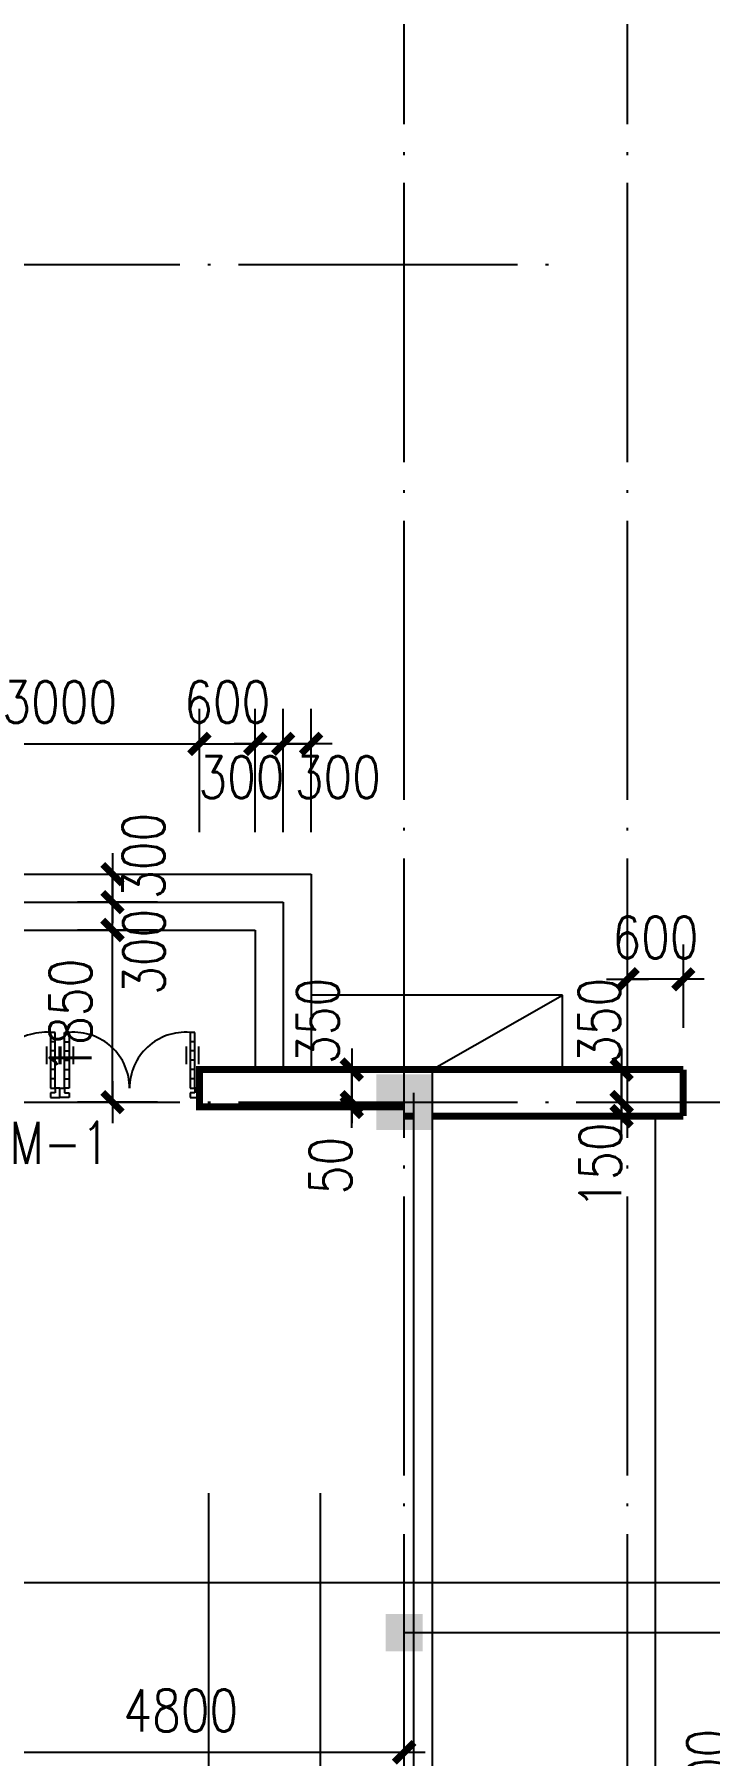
# Model space of a CAD drawing. Extents: x -55219 to 470149, y 494712 to 780039.
# Drawn here: x 27231 to 34485, y 655103 to 673598 of the extents above; entities that cross this region are included whole.
import ezdxf
from ezdxf.enums import TextEntityAlignment as Align

# ---------------------------------------------------------------- set-up
doc = ezdxf.new("R2010")
doc.units = 0
doc.header["$LTSCALE"] = 1500
doc.header["$MEASUREMENT"] = 0
doc.linetypes.add('DOTE', pattern=[2.42, 2, -0.2, 0.02, -0.2])
doc.layers.get('0').update_dxf_attribs({"linetype": 'CONTINUOUS'})
doc.layers.get('DEFPOINTS').update_dxf_attribs({"linetype": 'CONTINUOUS'})
for name, color, linetype in [('COLUMN', 7, 'CONTINUOUS'), ('DOTE', 1, 'DOTE'), ('LVTRY', 6, 'CONTINUOUS'), ('PUB_DIM', 3, 'CONTINUOUS'), ('PUB_WALL', 255, 'CONTINUOUS'), ('STAIR', 2, 'CONTINUOUS'), ('WALL', 255, 'CONTINUOUS'), ('WINDOW', 2, 'CONTINUOUS'), ('WINDOW_TEXT', 7, 'CONTINUOUS')]:
    doc.layers.add(name, color=color, linetype=linetype)
doc.styles.add('_SIMPLEX', font='SIMPLEX.shx', dxfattribs={"width": 0.6})
doc.styles.add('DIM_FONT', font='SIMPLEX.shx', dxfattribs={"width": 0.8})
doc.dimstyles.new('DIMA150', dxfattribs={"dimscale": 1.5, "dimtxt": 300, "dimasz": 1, "dimexe": 250, "dimexo": 300, "dimgap": 150, "dimtad": 1, "dimdec": 0, "dimzin": 0, "dimdsep": 46, "dimtxsty": 'DIM_FONT', "dimblk": '_DIMX', "dimcen": 0.09, "dimse1": 1, "dimclrt": 7, "dimadec": 0, "dimazin": 0, "dimtfac": 1, "dimtdec": 0, "dimtix": 1, "dimtmove": 2, "dimatfit": 3, "dimldrblk": '_DIMX', "dimfxl": 1, "dimtolj": 1, "dimtzin": 0, "dimarcsym": 0})
doc.dimstyles.new('DIMN150', dxfattribs={"dimscale": 1.5, "dimtxt": 300, "dimasz": 1, "dimexe": 250, "dimexo": 300, "dimgap": 150, "dimtad": 1, "dimdec": 0, "dimzin": 0, "dimdsep": 46, "dimtxsty": 'DIM_FONT', "dimblk": '_DIMX', "dimcen": 0.09, "dimclrt": 7, "dimadec": 0, "dimazin": 0, "dimtfac": 1, "dimtdec": 0, "dimtix": 1, "dimtmove": 2, "dimatfit": 3, "dimldrblk": '_DIMX', "dimfxl": 1, "dimtolj": 1, "dimtzin": 0, "dimarcsym": 0})
doc.dimstyles.new('NORMAL', dxfattribs={"dimscale": 1.5, "dimtxt": 300, "dimasz": 1, "dimexe": 250, "dimexo": 300, "dimgap": 150, "dimtad": 1, "dimdec": 0, "dimzin": 0, "dimdsep": 46, "dimtxsty": 'DIM_FONT', "dimblk": '_DIMX', "dimcen": 0.09, "dimse2": 1, "dimclrt": 7, "dimadec": 0, "dimazin": 0, "dimtfac": 1, "dimtdec": 0, "dimtix": 1, "dimtmove": 2, "dimatfit": 3, "dimldrblk": '_DIMX', "dimfxl": 1, "dimtolj": 1, "dimtzin": 0, "dimarcsym": 0})

# ---------------------------------------------------------------- blocks, each defined once
blk = doc.blocks.new('_FZH')
blk.add_solid([(0.5, 0.5), (0.5, -0.5), (-0.5, 0.5), (-0.5, -0.5)])
blk = doc.blocks.new('_DIMX')
blk.add_line((-150, 0), (150, 0))
at = {"const_width": 50}
blk.add_lwpolyline([(-70, -70), (70, 70)], dxfattribs=at)
blk = doc.blocks.new('*D244')
at = {"color": 0, "linetype": 'ByBlock'}
for p, q in [((33090, 662124), (33165, 662124)), ((33540, 662125), (33540, 662127)), ((33540, 661974), (33540, 662124)), ((33540, 661974), (33540, 662124)), ((33540, 661972), (33540, 661971))]:
    blk.add_line(p, q, dxfattribs=at)
at = {"layer": 'DEFPOINTS', "color": 0, "linetype": 'ByBlock'}
for p in [(33540, 662124), (33540, 662124), (33540, 661974)]:
    blk.add_point(p, dxfattribs=at)
at = {"color": 0, "linetype": 'ByBlock', "xscale": 1.5, "yscale": 1.5, "zscale": 1.5}
for p, rotation in [((33540, 662124), 270), ((33540, 661974), 90)]:
    blk.add_blockref('_DIMX', p, dxfattribs=dict(at, rotation=rotation))
at = {"color": 7, "linetype": 'ByBlock', "insert": (33311, 661442), "char_height": 450, "attachment_point": 5, "rotation": 90, "style": 'DIM_FONT'}
blk.add_mtext('\\A1;150', dxfattribs=at)
blk = doc.blocks.new('*D245')
at = {"color": 0, "linetype": 'ByBlock'}
for p, q in [((33540, 662475), (33540, 662477)), ((33540, 662124), (33540, 662474)), ((33540, 662124), (33540, 662474)), ((33990, 662474), (33915, 662474)), ((33540, 662122), (33540, 662121))]:
    blk.add_line(p, q, dxfattribs=at)
at = {"layer": 'DEFPOINTS', "color": 0, "linetype": 'ByBlock'}
for p in [(33540, 662474), (33540, 662474), (33540, 662124)]:
    blk.add_point(p, dxfattribs=at)
at = {"color": 0, "linetype": 'ByBlock', "xscale": 1.5, "yscale": 1.5, "zscale": 1.5}
for p, rotation in [((33540, 662474), 270), ((33540, 662124), 90)]:
    blk.add_blockref('_DIMX', p, dxfattribs=dict(at, rotation=rotation))
at = {"color": 7, "linetype": 'ByBlock', "insert": (33300, 662997), "char_height": 450, "attachment_point": 5, "rotation": 90, "style": 'DIM_FONT'}
blk.add_mtext('\\A1;350', dxfattribs=at)
blk = doc.blocks.new('*D264')
at = {"color": 0, "linetype": 'ByBlock'}
for p, q in [((26403, 654780), (26403, 655513)), ((31203, 654780), (31203, 655513)), ((26404, 655138), (31201, 655138))]:
    blk.add_line(p, q, dxfattribs=at)
at = {"layer": 'DEFPOINTS', "color": 0, "linetype": 'ByBlock'}
for p in [(31203, 655138), (26403, 654330), (31203, 654330)]:
    blk.add_point(p, dxfattribs=at)
at = {"color": 0, "linetype": 'ByBlock', "xscale": 1.5, "yscale": 1.5, "zscale": 1.5, "rotation": 180}
blk.add_blockref('_DIMX', (26403, 655138), dxfattribs=at)
at = {"color": 0, "linetype": 'ByBlock', "xscale": 1.5, "yscale": 1.5, "zscale": 1.5}
blk.add_blockref('_DIMX', (31203, 655138), dxfattribs=at)
at = {"color": 7, "linetype": 'ByBlock', "insert": (28803, 655588), "char_height": 450, "attachment_point": 5, "style": 'DIM_FONT'}
blk.add_mtext('\\A1;4800', dxfattribs=at)
blk = doc.blocks.new('M_A21OEG')
for p, q in [((-0.467, 0), (-0.467, 0.4)), ((-0.467, 0), (-0.467, 0.4)), ((-0.467, 0.4), (-0.433, 0.4)), ((-0.467, 0), (-0.467, 0.4)), ((-0.433, 0.4), (-0.433, 0)), ((-0.433, 0.4), (-0.433, 0)), ((0.433, 0.4), (0.433, 0)), ((0.467, 0.4), (0.433, 0.4)), ((0.467, 0), (0.467, 0.4)), ((-0.495, 0.3), (-0.495, 0.172)), ((-0.467, 0.333), (-0.433, 0.333)), ((-0.467, 0.267), (-0.433, 0.267)), ((-0.405, 0.3), (-0.405, 0.172)), ((0.405, 0.3), (0.405, 0.172)), ((0.467, 0.333), (0.433, 0.333)), ((0.467, 0.267), (0.433, 0.267)), ((0.495, 0.3), (0.495, 0.172)), ((-0.467, 0.2), (-0.433, 0.2)), ((-0.467, 0.133), (-0.433, 0.133)), ((0.467, 0.2), (0.433, 0.2)), ((0.467, 0.133), (0.433, 0.133)), ((-0.5, 0), (-0.467, 0)), ((-0.5, -0.067), (-0.5, 0)), ((-0.5, -0.067), (-0.5, 0)), ((-0.467, 0.067), (-0.433, 0.067)), ((-0.467, 0), (-0.467, -0.033)), ((-0.433, 0), (-0.467, 0)), ((-0.433, 0), (-0.467, 0)), ((-0.467, 0), (-0.467, -0.033)), ((-0.433, 0), (-0.467, 0)), ((0.467, 0.067), (0.433, 0.067)), ((0.433, 0), (0.467, 0)), ((0.467, 0), (0.467, -0.033)), ((0.5, 0), (0.467, 0)), ((0.5, -0.067), (0.5, 0)), ((-0.433, -0.067), (-0.5, -0.067)), ((-0.467, -0.033), (-0.433, -0.033)), ((-0.433, -0.033), (-0.433, -0.067)), ((0.467, -0.033), (0.433, -0.033)), ((0.433, -0.033), (0.433, -0.067)), ((0.433, -0.067), (0.5, -0.067))]:
    blk.add_line(p, q)
for centre, start, end in [((-0.4, 0.001), 359.8007, 94.7805), ((0.4, 0.001), 85.2195, 180.1993)]:
    blk.add_arc(centre, 0.4, start, end)
blk = doc.blocks.new('*D268')
at = {"color": 0, "linetype": 'ByBlock'}
for p, q in [((34093, 656424), (35294, 656424)), ((34919, 653125), (34919, 656422)), ((34093, 653124), (35294, 653124))]:
    blk.add_line(p, q, dxfattribs=at)
at = {"layer": 'DEFPOINTS', "color": 0, "linetype": 'ByBlock'}
for p in [(33643, 656424), (34919, 656424), (33643, 653124)]:
    blk.add_point(p, dxfattribs=at)
at = {"color": 0, "linetype": 'ByBlock', "xscale": 1.5, "yscale": 1.5, "zscale": 1.5}
for p, rotation in [((34919, 656424), 90), ((34919, 653124), 270)]:
    blk.add_blockref('_DIMX', p, dxfattribs=dict(at, rotation=rotation))
at = {"color": 7, "linetype": 'ByBlock', "insert": (34469, 654774), "char_height": 450, "attachment_point": 5, "rotation": 90, "style": 'DIM_FONT'}
blk.add_mtext('\\A1;3300', dxfattribs=at)
blk = doc.blocks.new('*D859')
at = {"color": 0, "linetype": 'ByBlock'}
for p, q in [((30640, 662475), (30640, 662477)), ((30640, 662124), (30640, 662474)), ((30640, 662124), (30640, 662474)), ((31090, 662474), (31015, 662474)), ((30640, 662122), (30640, 662121))]:
    blk.add_line(p, q, dxfattribs=at)
at = {"layer": 'DEFPOINTS', "color": 0, "linetype": 'ByBlock'}
for p in [(30640, 662474), (30640, 662474), (30640, 662124)]:
    blk.add_point(p, dxfattribs=at)
at = {"color": 0, "linetype": 'ByBlock', "xscale": 1.5, "yscale": 1.5, "zscale": 1.5}
for p, rotation in [((30640, 662474), 270), ((30640, 662124), 90)]:
    blk.add_blockref('_DIMX', p, dxfattribs=dict(at, rotation=rotation))
at = {"color": 7, "linetype": 'ByBlock', "insert": (30276, 662997), "char_height": 450, "attachment_point": 5, "rotation": 90, "style": 'DIM_FONT'}
blk.add_mtext('\\A1;350', dxfattribs=at)
blk = doc.blocks.new('*D858')
at = {"color": 0, "linetype": 'ByBlock'}
for p, q in [((30190, 662124), (30265, 662124)), ((30640, 662125), (30640, 662127)), ((30640, 662074), (30640, 662124)), ((30640, 662074), (30640, 662124)), ((30640, 662072), (30640, 662071))]:
    blk.add_line(p, q, dxfattribs=at)
at = {"layer": 'DEFPOINTS', "color": 0, "linetype": 'ByBlock'}
for p in [(30640, 662124), (30640, 662124), (30640, 662074)]:
    blk.add_point(p, dxfattribs=at)
at = {"color": 0, "linetype": 'ByBlock', "xscale": 1.5, "yscale": 1.5, "zscale": 1.5}
for p, rotation in [((30640, 662124), 270), ((30640, 662074), 90)]:
    blk.add_blockref('_DIMX', p, dxfattribs=dict(at, rotation=rotation))
at = {"color": 7, "linetype": 'ByBlock', "insert": (30412, 661442), "char_height": 450, "attachment_point": 5, "rotation": 90, "style": 'DIM_FONT'}
blk.add_mtext('\\A1;50', dxfattribs=at)
blk = doc.blocks.new('*D860')
at = {"color": 0, "linetype": 'ByBlock'}
for p, q in [((28069, 662125), (28069, 663973)), ((28553, 662124), (27694, 662124))]:
    blk.add_line(p, q, dxfattribs=at)
at = {"layer": 'DEFPOINTS', "color": 0, "linetype": 'ByBlock'}
for p in [(28069, 663974), (29003, 663974), (29003, 662124)]:
    blk.add_point(p, dxfattribs=at)
at = {"color": 0, "linetype": 'ByBlock', "xscale": 1.5, "yscale": 1.5, "zscale": 1.5}
for p, rotation in [((28069, 663974), 90), ((28069, 662124), 270)]:
    blk.add_blockref('_DIMX', p, dxfattribs=dict(at, rotation=rotation))
at = {"color": 7, "linetype": 'ByBlock', "insert": (27619, 663049), "char_height": 450, "attachment_point": 5, "rotation": 90, "style": 'DIM_FONT'}
blk.add_mtext('\\A1;1850', dxfattribs=at)
blk = doc.blocks.new('*D861')
at = {"color": 0, "linetype": 'ByBlock'}
for p, q in [((28069, 664276), (28069, 664277)), ((28069, 663974), (28069, 664274)), ((28069, 663974), (28069, 664274)), ((28553, 663974), (27694, 663974)), ((28069, 663973), (28069, 663971))]:
    blk.add_line(p, q, dxfattribs=at)
at = {"layer": 'DEFPOINTS', "color": 0, "linetype": 'ByBlock'}
for p in [(28069, 664274), (29003, 664274), (29003, 663974)]:
    blk.add_point(p, dxfattribs=at)
at = {"color": 0, "linetype": 'ByBlock', "xscale": 1.5, "yscale": 1.5, "zscale": 1.5}
for p, rotation in [((28069, 664274), 270), ((28069, 663974), 90)]:
    blk.add_blockref('_DIMX', p, dxfattribs=dict(at, rotation=rotation))
at = {"color": 7, "linetype": 'ByBlock', "insert": (28408, 663740), "char_height": 450, "attachment_point": 5, "rotation": 90, "style": 'DIM_FONT'}
blk.add_mtext('\\A1;300', dxfattribs=at)
blk = doc.blocks.new('*D862')
at = {"color": 0, "linetype": 'ByBlock'}
for p, q in [((28069, 664576), (28069, 664577)), ((28069, 664274), (28069, 664574)), ((28069, 664274), (28069, 664574)), ((28553, 664274), (27694, 664274)), ((28069, 664273), (28069, 664271))]:
    blk.add_line(p, q, dxfattribs=at)
at = {"layer": 'DEFPOINTS', "color": 0, "linetype": 'ByBlock'}
for p in [(28069, 664574), (29003, 664574), (29003, 664274)]:
    blk.add_point(p, dxfattribs=at)
at = {"color": 0, "linetype": 'ByBlock', "xscale": 1.5, "yscale": 1.5, "zscale": 1.5}
for p, rotation in [((28069, 664574), 270), ((28069, 664274), 90)]:
    blk.add_blockref('_DIMX', p, dxfattribs=dict(at, rotation=rotation))
at = {"color": 7, "linetype": 'ByBlock', "insert": (28402, 664770), "char_height": 450, "attachment_point": 5, "rotation": 90, "style": 'DIM_FONT'}
blk.add_mtext('\\A1;300', dxfattribs=at)
blk = doc.blocks.new('*D865')
at = {"color": 0, "linetype": 'ByBlock'}
for p, q in [((29603, 665024), (29603, 666349)), ((29903, 665024), (29903, 666349)), ((29601, 665974), (29600, 665974)), ((29603, 665974), (29903, 665974)), ((29603, 665974), (29903, 665974)), ((29904, 665974), (29906, 665974))]:
    blk.add_line(p, q, dxfattribs=at)
at = {"layer": 'DEFPOINTS', "color": 0, "linetype": 'ByBlock'}
for p in [(29903, 665974), (29603, 664574), (29903, 664574)]:
    blk.add_point(p, dxfattribs=at)
at = {"color": 0, "linetype": 'ByBlock', "xscale": 1.5, "yscale": 1.5, "zscale": 1.5}
blk.add_blockref('_DIMX', (29603, 665974), dxfattribs=at)
at = {"color": 0, "linetype": 'ByBlock', "xscale": 1.5, "yscale": 1.5, "zscale": 1.5, "rotation": 180}
blk.add_blockref('_DIMX', (29903, 665974), dxfattribs=at)
at = {"color": 7, "linetype": 'ByBlock', "insert": (29455, 665617), "char_height": 450, "attachment_point": 5, "style": 'DIM_FONT'}
blk.add_mtext('\\A1;300', dxfattribs=at)
blk = doc.blocks.new('*D867')
at = {"color": 0, "linetype": 'ByBlock'}
for p, q in [((29903, 665024), (29903, 666349)), ((30203, 665024), (30203, 666349)), ((29901, 665974), (29900, 665974)), ((29903, 665974), (30203, 665974)), ((29903, 665974), (30203, 665974)), ((30204, 665974), (30206, 665974))]:
    blk.add_line(p, q, dxfattribs=at)
at = {"layer": 'DEFPOINTS', "color": 0, "linetype": 'ByBlock'}
for p in [(30203, 665974), (29903, 664574), (30203, 664574)]:
    blk.add_point(p, dxfattribs=at)
at = {"color": 0, "linetype": 'ByBlock', "xscale": 1.5, "yscale": 1.5, "zscale": 1.5}
blk.add_blockref('_DIMX', (29903, 665974), dxfattribs=at)
at = {"color": 0, "linetype": 'ByBlock', "xscale": 1.5, "yscale": 1.5, "zscale": 1.5, "rotation": 180}
blk.add_blockref('_DIMX', (30203, 665974), dxfattribs=at)
at = {"color": 7, "linetype": 'ByBlock', "insert": (30490, 665617), "char_height": 450, "attachment_point": 5, "style": 'DIM_FONT'}
blk.add_mtext('\\A1;300', dxfattribs=at)
blk = doc.blocks.new('*D868')
at = {"color": 0, "linetype": 'ByBlock'}
for p, q in [((26003, 665024), (26003, 666349)), ((29003, 665024), (29003, 666349)), ((26004, 665974), (29001, 665974))]:
    blk.add_line(p, q, dxfattribs=at)
at = {"layer": 'DEFPOINTS', "color": 0, "linetype": 'ByBlock'}
for p in [(29003, 665974), (26003, 664574), (29003, 664574)]:
    blk.add_point(p, dxfattribs=at)
at = {"color": 0, "linetype": 'ByBlock', "xscale": 1.5, "yscale": 1.5, "zscale": 1.5, "rotation": 180}
blk.add_blockref('_DIMX', (26003, 665974), dxfattribs=at)
at = {"color": 0, "linetype": 'ByBlock', "xscale": 1.5, "yscale": 1.5, "zscale": 1.5}
blk.add_blockref('_DIMX', (29003, 665974), dxfattribs=at)
at = {"color": 7, "linetype": 'ByBlock', "insert": (27503, 666424), "char_height": 450, "attachment_point": 5, "style": 'DIM_FONT'}
blk.add_mtext('\\A1;3000', dxfattribs=at)
blk = doc.blocks.new('*D869')
at = {"color": 0, "linetype": 'ByBlock'}
for p, q in [((29003, 665024), (29003, 666349)), ((29603, 665024), (29603, 666349)), ((29001, 665974), (29000, 665974)), ((29003, 665974), (29603, 665974)), ((29604, 665974), (29606, 665974))]:
    blk.add_line(p, q, dxfattribs=at)
at = {"layer": 'DEFPOINTS', "color": 0, "linetype": 'ByBlock'}
for p in [(29603, 665974), (29003, 664574), (29603, 664574)]:
    blk.add_point(p, dxfattribs=at)
at = {"color": 0, "linetype": 'ByBlock', "xscale": 1.5, "yscale": 1.5, "zscale": 1.5}
blk.add_blockref('_DIMX', (29003, 665974), dxfattribs=at)
at = {"color": 0, "linetype": 'ByBlock', "xscale": 1.5, "yscale": 1.5, "zscale": 1.5, "rotation": 180}
blk.add_blockref('_DIMX', (29603, 665974), dxfattribs=at)
at = {"color": 7, "linetype": 'ByBlock', "insert": (29303, 666424), "char_height": 450, "attachment_point": 5, "style": 'DIM_FONT'}
blk.add_mtext('\\A1;600', dxfattribs=at)
blk = doc.blocks.new('*D1311')
at = {"color": 0, "linetype": 'ByBlock'}
for p, q in [((33603, 662924), (33603, 663819)), ((34203, 662924), (34203, 663819)), ((33601, 663444), (33600, 663444)), ((34203, 663444), (33603, 663444)), ((34204, 663444), (34206, 663444))]:
    blk.add_line(p, q, dxfattribs=at)
at = {"layer": 'DEFPOINTS', "color": 0, "linetype": 'ByBlock'}
for p in [(33603, 663444), (33603, 662474), (34203, 662474)]:
    blk.add_point(p, dxfattribs=at)
at = {"color": 0, "linetype": 'ByBlock', "xscale": 1.5, "yscale": 1.5, "zscale": 1.5}
blk.add_blockref('_DIMX', (33603, 663444), dxfattribs=at)
at = {"color": 0, "linetype": 'ByBlock', "xscale": 1.5, "yscale": 1.5, "zscale": 1.5, "rotation": 180}
blk.add_blockref('_DIMX', (34203, 663444), dxfattribs=at)
at = {"color": 7, "linetype": 'ByBlock', "insert": (33903, 663894), "char_height": 450, "attachment_point": 5, "style": 'DIM_FONT'}
blk.add_mtext('\\A1;600', dxfattribs=at)

msp = doc.modelspace()

# ---------------------------------------------------------------- linework, layer by layer
at = {"const_width": 75}
msp.add_lwpolyline([(34202.5, 661974), (34202.5, 662474)], dxfattribs=at)
at = {"layer": 'DOTE'}
for p, q in [((31202.8, 603662), (31202.8, 673898.7)), ((33602.5, 603662), (33602.5, 673898.7)), ((-39547.2, 671124), (32802.8, 671124)), ((-39547.2, 662124), (35005.6, 662124)), ((31202.8, 656424), (35005.6, 656424))]:
    msp.add_line(p, q, dxfattribs=at)
at = {"layer": 'LVTRY'}
for p, q in [((32902.8, 663274), (30202.8, 663274)), ((31502.8, 662474), (32902.8, 663274)), ((32902.8, 662474), (32902.8, 663274)), ((29102.8, 623752.4), (29102.8, 657924)), ((30302.8, 623255.3), (30302.8, 657924)), ((-36023.2, 656963.5), (35715.3, 656963.5))]:
    msp.add_line(p, q, dxfattribs=at)
at = {"layer": 'PUB_WALL', "const_width": 75}
for points in [[(33670.5, 662474), (31702.8, 662474), (29002.8, 662474), (29002.8, 662074), (29859.2, 662074)], [(29002.8, 662474), (31702.8, 662474), (34202.5, 662474)], [(29002.8, 662074), (31202.8, 662074)], [(31202.8, 661974), (31302.8, 661974)], [(31502.8, 661974), (33670.5, 661974)], [(31502.8, 661974), (34202.5, 661974)]]:
    msp.add_lwpolyline(points, dxfattribs=at)
at = {"layer": 'STAIR'}
msp.add_line((33902.5, 621655.6), (33902.5, 661974), dxfattribs=at)
at = {"layer": 'WALL'}
for p, q in [((29002.8, 662474), (29002.8, 662074)), ((29002.8, 662474), (31702.8, 662474)), ((29002.8, 662474), (31702.8, 662474)), ((31702.8, 662474), (33670.5, 662474)), ((31702.8, 662474), (34202.5, 662474)), ((29002.8, 662074), (29859.2, 662074)), ((29002.8, 662074), (29859.2, 662074)), ((31502.8, 661974), (33670.5, 661974)), ((31502.8, 661974), (34202.5, 661974))]:
    msp.add_line(p, q, dxfattribs=at)
at = {"layer": 'WINDOW'}
for p, q in [((24802.8, 664574.1), (30202.8, 664574.1)), ((30202.8, 664574.1), (30202.8, 662474)), ((25102.8, 664274.1), (29902.8, 664274.1)), ((29902.8, 664274.1), (29902.8, 662474)), ((25402.8, 663974.1), (29602.8, 663974.1)), ((29602.8, 663974.1), (29602.8, 662474)), ((31502.8, 662474), (31502.8, 659724)), ((31302.8, 662224), (31302.8, 655524)), ((31302.8, 662224), (31302.8, 659724)), ((31502.8, 662224), (31502.8, 655524)), ((31302.8, 655524), (31302.8, 648724)), ((31502.8, 655524), (31502.8, 623041.1))]:
    msp.add_line(p, q, dxfattribs=at)

# ---------------------------------------------------------------- block references
at = {"layer": 'COLUMN'}
for p, xscale, yscale, zscale in [((31202.8, 662124), 600, 600, 600), ((31202.8, 662124), 600, 600, 600), ((31202.8, 656424), 400, 400, 400)]:
    msp.add_blockref('_FZH', p, dxfattribs=dict(at, xscale=xscale, yscale=yscale, zscale=zscale))
at = {"layer": 'WINDOW'}
ref = msp.add_blockref('M_A21OEG', (26752.8, 662274), dxfattribs=dict(at, xscale=1500, yscale=1500, zscale=1500))
ref.add_attrib('A', 'M-1', dxfattribs={"layer": 'WINDOW_TEXT', "height": 450, "style": '_SIMPLEX', "width": 0.8, "flags": 8}).set_placement((27501.6, 661687.7), align=Align.MIDDLE)
at = {"layer": 'WINDOW', "xscale": 1500, "yscale": 1500, "zscale": 1500}
msp.add_blockref('M_A21OEG', (28252.8, 662274), dxfattribs=at)

# ---------------------------------------------------------------- dimensions: what is measured, and where the dimension line sits
at = {"layer": 'LVTRY'}
for base, p1, p2, picture, middle in [((28069.2, 664574.1), (29002.8, 664274.1), (29002.8, 664574.1), '*D862', (28401.8, 664770)), ((28069.2, 664274.1), (29002.8, 663974.1), (29002.8, 664274.1), '*D861', (28408.1, 663739.9))]:
    dim = msp.add_linear_dim(base=base, p1=p1, p2=p2, angle=90, dimstyle='NORMAL', dxfattribs=at)
    dim.commit()
    dim.dimension.update_dxf_attribs({"geometry": picture, "text_midpoint": middle, "dimtype": 160})
dim = msp.add_linear_dim(base=(28069.2, 663974.1), p1=(29002.8, 662124), p2=(29002.8, 663974.1), angle=90, dimstyle='NORMAL', dxfattribs=at)
dim.commit()
dim.dimension.update_dxf_attribs({"geometry": '*D860', "text_midpoint": (27619.2, 663049)})
dim = msp.add_linear_dim(base=(33602.5, 663443.5), p1=(34202.5, 662474), p2=(33602.5, 662474), dimstyle='DIMN150', dxfattribs=at)
dim.commit()
dim.dimension.update_dxf_attribs({"geometry": '*D1311', "text_midpoint": (33902.5, 663893.5)})
at = {"layer": 'PUB_DIM'}
for base, p1, p2, picture, middle in [((29002.8, 665974), (26002.8, 664574.1), (29002.8, 664574.1), '*D868', (27502.8, 666424)), ((29602.8, 665974), (29002.8, 664574.1), (29602.8, 664574.1), '*D869', (29302.8, 666424)), ((31202.8, 655138.3), (26402.8, 654330.2), (31202.8, 654330.2), '*D264', (28802.8, 655588.3))]:
    dim = msp.add_linear_dim(base=base, p1=p1, p2=p2, dimstyle='DIMN150', dxfattribs=at)
    dim.commit()
    dim.dimension.update_dxf_attribs({"geometry": picture, "text_midpoint": middle})
for base, p1, p2, picture, middle in [((29902.8, 665974), (29602.8, 664574.1), (29902.8, 664574.1), '*D865', (29455.2, 665616.6)), ((30202.8, 665974), (29902.8, 664574.1), (30202.8, 664574.1), '*D867', (30489.7, 665616.6))]:
    dim = msp.add_linear_dim(base=base, p1=p1, p2=p2, dimstyle='DIMN150', dxfattribs=at)
    dim.commit()
    dim.dimension.update_dxf_attribs({"geometry": picture, "text_midpoint": middle, "dimtype": 160})
for base, p1, p2, picture, middle, dimtype in [((30640.2, 662474), (30640.2, 662124), (30640.2, 662474), '*D859', (30276, 662997.2), 160), ((33539.6, 662474), (33539.6, 662124), (33539.6, 662474), '*D245', (33300.5, 662997.2), 160), ((30640.2, 662124), (30640.2, 662074), (30640.2, 662124), '*D858', (30412, 661442), 161), ((33539.6, 662124), (33539.6, 661974), (33539.6, 662124), '*D244', (33311.4, 661442), 161)]:
    dim = msp.add_linear_dim(base=base, p1=p1, p2=p2, angle=90, dimstyle='DIMA150', dxfattribs=at)
    dim.commit()
    dim.dimension.update_dxf_attribs({"geometry": picture, "text_midpoint": middle, "dimtype": dimtype})
dim = msp.add_linear_dim(base=(34918.6, 656424), p1=(33642.5, 653124), p2=(33642.5, 656424), angle=90, dimstyle='DIMN150', dxfattribs=at)
dim.commit()
dim.dimension.update_dxf_attribs({"geometry": '*D268', "text_midpoint": (34468.6, 654774)})

doc.saveas('drawing.dxf')
